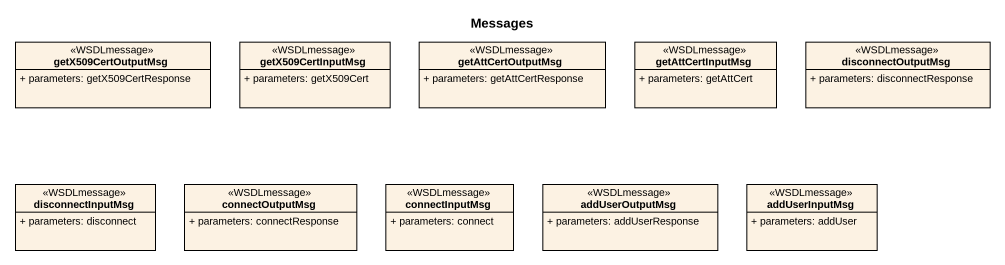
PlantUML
@startuml
title Messages
hide circle
hide empty members
skinparam classAttributeIconSize 0
class getX509CertOutputMsg <<WSDLmessage>> {
  + parameters: getX509CertResponse
}
class getX509CertInputMsg <<WSDLmessage>> {
  + parameters: getX509Cert
}
class getAttCertOutputMsg <<WSDLmessage>> {
  + parameters: getAttCertResponse
}
class getAttCertInputMsg <<WSDLmessage>> {
  + parameters: getAttCert
}
class disconnectOutputMsg <<WSDLmessage>> {
  + parameters: disconnectResponse
}
class disconnectInputMsg <<WSDLmessage>> {
  + parameters: disconnect
}
class connectOutputMsg <<WSDLmessage>> {
  + parameters: connectResponse
}
class connectInputMsg <<WSDLmessage>> {
  + parameters: connect
}
class addUserOutputMsg <<WSDLmessage>> {
  + parameters: addUserResponse
}
class addUserInputMsg <<WSDLmessage>> {
  + parameters: addUser
}
@enduml
